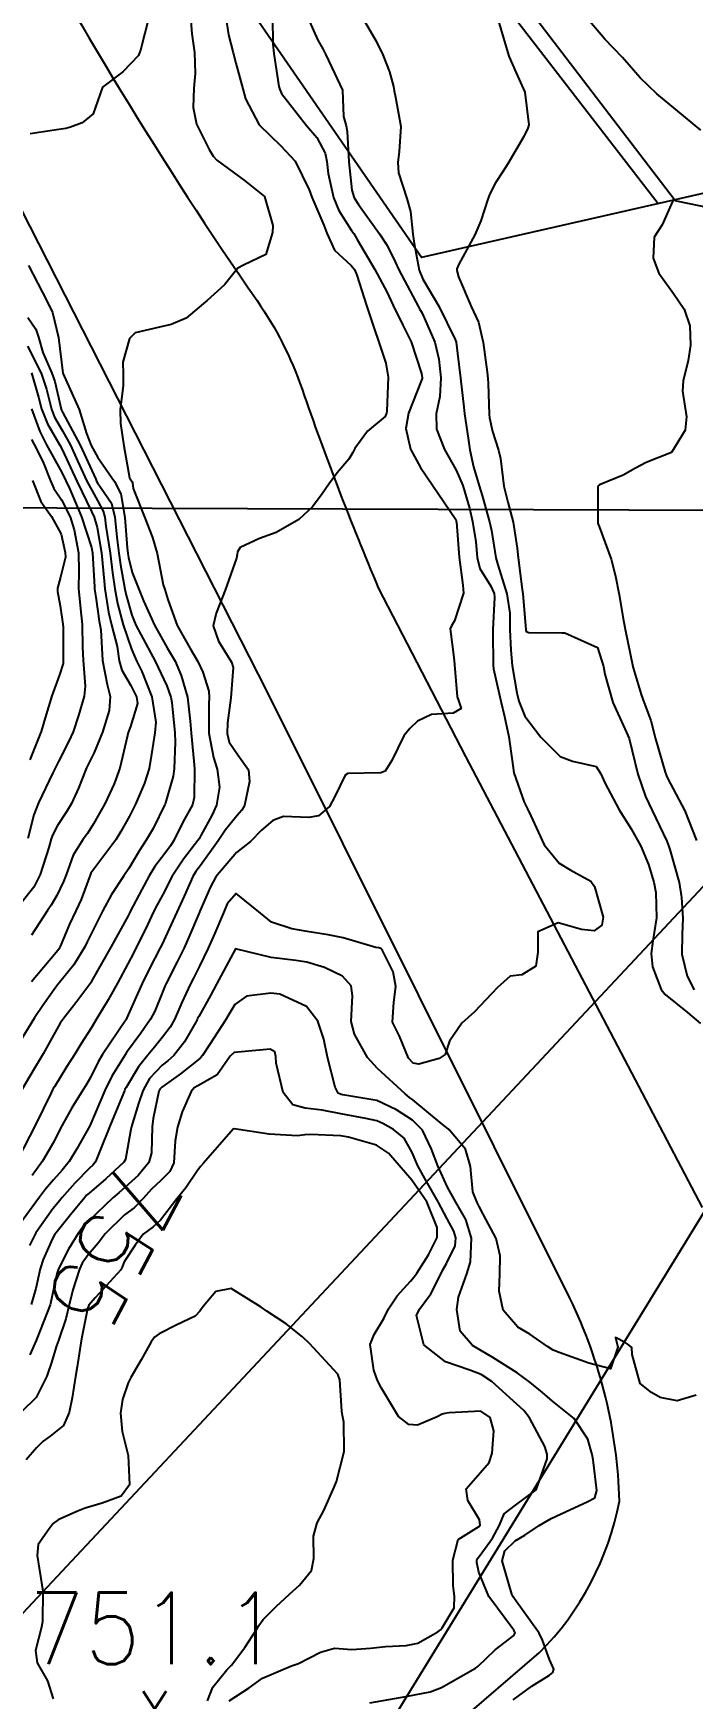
# Model space of a CAD drawing. Header units: metres. Extents: x 307586 to 320046, y 7427249 to 7434250.
# Drawn here: x 318308 to 318344.8, y 7430196.3 to 7430289.3 of the extents above; entities that cross this region are included whole.
import ezdxf
from ezdxf.enums import TextEntityAlignment as Align

# ---------------------------------------------------------------- set-up
doc = ezdxf.new("R2010")
doc.units = ezdxf.units.M
doc.header["$MEASUREMENT"] = 0
doc.linetypes.add('CONTINUO', pattern=[0])
for name, color, linetype in [('Canaleta de Drenagem', 151, 'Continuous'), ('Cotas', 45, 'Continuous'), ('Curvas de Nivel 1m', 11, 'Continuous'), ('Curvas de Nivel 5m', 15, 'Continuous'), ('Divisa', 42, 'FENCELINE2'), ('Pontos Cotados', 45, 'Continuous'), ('TEXTO', 45, 'Continuous'), ('Vias Primárias', 230, 'Continuous')]:
    doc.layers.add(name, color=color, linetype=linetype)
doc.styles.add('Style-STANDARD', font='STANDARD.shx')
doc.linetypes.add('FENCELINE2', pattern='A,0.25,-0.1,[132,ltypeshp.shx,S=0.1,R=0,X=-0.1,Y=0],-0.1,1', length=1.45)

# ---------------------------------------------------------------- blocks, each defined once
blk = doc.blocks.new('ELVTXT_164')
at = {"layer": 'Pontos Cotados', "linetype": 'Continuous', "style": 'Style-STANDARD'}
for s, height, p in [('751.1', 4, (0, 4)), ('x', 3, (0, 0))]:
    blk.add_text(s, height=height, dxfattribs=at).set_placement(p, align=Align.MIDDLE_CENTER)

msp = doc.modelspace()

# ---------------------------------------------------------------- linework, layer by layer
at = {"layer": 'Canaleta de Drenagem'}
for points in [[(318331.65, 7430297.518), (318329.944, 7430296.602), (318342.873, 7430279.811)], [(318343.785, 7430280.018), (318330.797, 7430297.06)]]:
    msp.add_lwpolyline(points, dxfattribs=at)
at = {"layer": 'Curvas de Nivel 1m', "flags": 128}
for points, elevation in [([(318321.368, 7430290.195), (318321.38, 7430288.714), (318321.436, 7430288.195), (318321.725, 7430286.341), (318321.764, 7430286.191), (318321.869, 7430285.957), (318323.268, 7430284.176), (318323.836, 7430283.506), (318324.301, 7430282.636), (318324.392, 7430282.161), (318324.477, 7430281.496), (318324.771, 7430280.155), (318325.062, 7430279.427), (318325.775, 7430278.313), (318325.893, 7430278.139), (318326.092, 7430277.814), (318327.077, 7430276.127), (318327.734, 7430274.883), (318328.089, 7430274.115), (318328.628, 7430273.022), (318329.1, 7430272.099), (318329.677, 7430270.331), (318329.715, 7430270.09), (318329.71, 7430270.052), (318329.671, 7430269.948), (318328.95, 7430268.101), (318328.803, 7430267.261), (318329.06, 7430266.099), (318329.618, 7430265.081), (318330.3, 7430264.083), (318331.584, 7430262.179), (318331.613, 7430262.099), (318331.619, 7430262.069), (318331.627, 7430262.025), (318331.778, 7430260.067), (318331.986, 7430258.512), (318332.013, 7430258.063), (318331.517, 7430256.517), (318331.342, 7430256.244), (318331.273, 7430256.072), (318331.489, 7430254.463), (318331.525, 7430254.069), (318331.672, 7430252.273), (318331.735, 7430252.066), (318331.895, 7430251.625), (318331.452, 7430251.353), (318330.24, 7430251.293), (318329.445, 7430250.916), (318329.026, 7430250.509), (318328.69, 7430250.101), (318328.022, 7430248.714), (318327.647, 7430248.116), (318327.412, 7430248.032), (318325.562, 7430247.988), (318325.41, 7430247.897), (318324.836, 7430246.708), (318324.545, 7430246.148), (318323.922, 7430245.618), (318323.384, 7430245.542), (318321.977, 7430245.588), (318321.381, 7430245.374), (318320.743, 7430244.825), (318320.132, 7430244.202), (318319.715, 7430243.851), (318319.357, 7430243.581), (318318.201, 7430242.227), (318317.9, 7430241.666), (318317.314, 7430240.305), (318317.295, 7430240.259), (318317.286, 7430240.24), (318316.698, 7430238.847), (318316.428, 7430238.249), (318316.054, 7430237.484), (318315.423, 7430236.258), (318315.375, 7430236.155), (318315.267, 7430235.883), (318314.797, 7430234.718), (318314.557, 7430234.267), (318314.013, 7430233.495), (318313.224, 7430232.411), (318313.136, 7430232.281), (318312.408, 7430231.089), (318312.019, 7430230.298), (318311.173, 7430228.31), (318310.444, 7430227.033), (318310.011, 7430226.321), (318309.629, 7430225.842), (318309.137, 7430225.295), (318308.693, 7430224.773), (318308.368, 7430224.341), (318307.105, 7430222.611)], 759), ([(318316.784, 7430290.251), (318316.863, 7430289.291), (318317.007, 7430288.249), (318317.054, 7430287.075), (318316.973, 7430286.249), (318316.93, 7430285.176), (318317.129, 7430284.247), (318317.829, 7430282.827), (318318.05, 7430282.461), (318318.254, 7430282.234), (318319.806, 7430281.109), (318320.92, 7430280.199), (318321.39, 7430278.58), (318321.372, 7430278.194), (318320.991, 7430276.968), (318319.755, 7430276.372), (318319.433, 7430276.215), (318318.681, 7430275.283), (318317.725, 7430274.393), (318317.632, 7430274.333), (318317.515, 7430274.242), (318316.548, 7430273.418), (318315.711, 7430273.059), (318315.064, 7430272.912), (318313.706, 7430272.599), (318313.389, 7430272.285), (318313.013, 7430270.96), (318313.034, 7430270.29), (318313.024, 7430269.647), (318312.867, 7430268.292), (318312.888, 7430267.534), (318313.065, 7430266.289), (318313.387, 7430264.502), (318313.527, 7430264.281), (318313.546, 7430264.225), (318313.599, 7430263.913), (318314.247, 7430262.273), (318314.674, 7430261.161), (318314.924, 7430260.266), (318315.273, 7430258.525), (318315.349, 7430258.262), (318315.527, 7430257.711), (318316.041, 7430256.255), (318316.766, 7430254.975), (318317.197, 7430254.243), (318317.477, 7430253.641), (318317.82, 7430252.588), (318317.835, 7430252.234), (318317.805, 7430251.888), (318317.821, 7430250.234), (318318.068, 7430248.879), (318318.268, 7430248.227), (318318.415, 7430247.237), (318318.245, 7430246.227), (318317.975, 7430245.64), (318317.367, 7430244.531), (318317.265, 7430244.34), (318317.197, 7430244.242), (318316.395, 7430243.207), (318315.773, 7430242.256), (318315.623, 7430241.973), (318315.33, 7430241.401), (318314.927, 7430240.656), (318314.729, 7430240.266), (318314.271, 7430239.303), (318313.763, 7430238.275), (318313.602, 7430237.965), (318313.284, 7430237.361), (318312.711, 7430236.288), (318312.202, 7430235.352), (318311.572, 7430234.305), (318311.238, 7430233.777), (318310.673, 7430232.871), (318310.328, 7430232.319), (318309.898, 7430231.637), (318309.196, 7430230.504), (318309.13, 7430230.395), (318309.095, 7430230.331), (318309.014, 7430230.155), (318308.118, 7430228.346), (318307.154, 7430226.448)], 761), ([(318323.332, 7430290.176), (318323.901, 7430288.933), (318324.179, 7430288.449), (318324.321, 7430288.164), (318324.827, 7430287.101), (318325.274, 7430286.149), (318325.322, 7430284.677), (318325.471, 7430284.146), (318325.535, 7430283.839), (318325.62, 7430282.143), (318325.799, 7430280.565), (318325.915, 7430280.139), (318326.156, 7430279.769), (318327.341, 7430278.124), (318327.766, 7430277.464), (318328.206, 7430276.562), (318328.407, 7430276.11), (318329.193, 7430274.636), (318329.493, 7430274.093), (318329.574, 7430273.945), (318329.719, 7430273.693), (318330.425, 7430272.083), (318330.641, 7430271.128), (318330.749, 7430270.079), (318330.704, 7430269.038), (318330.492, 7430268.082), (318330.517, 7430267.209), (318330.961, 7430266.077), (318331.616, 7430264.929), (318331.987, 7430264.064), (318332.346, 7430262.815), (318332.523, 7430262.056), (318332.701, 7430260.918), (318332.78, 7430260.052), (318332.934, 7430259.437), (318333.537, 7430258.45), (318333.723, 7430258.038), (318333.754, 7430257.815), (318333.652, 7430256.039), (318333.649, 7430255.9), (318333.668, 7430254.038), (318333.689, 7430253.829), (318334.099, 7430252.034), (318334.308, 7430251.174), (318334.55, 7430250.029), (318334.731, 7430248.716), (318334.82, 7430248.026), (318335.397, 7430246.389), (318335.584, 7430246.018), (318335.771, 7430245.632), (318336.522, 7430244.008), (318337.353, 7430242.992), (318337.97, 7430242.611), (318339.123, 7430241.973), (318339.338, 7430241.674), (318339.821, 7430239.965), (318339.746, 7430239.528), (318339.305, 7430239.204), (318338.608, 7430239.282), (318337.309, 7430239.648), (318336.162, 7430239.154), (318336.173, 7430238.011), (318336.065, 7430237.232), (318335.28, 7430236.746), (318334.626, 7430236.68), (318333.908, 7430236.034), (318333.599, 7430235.706), (318333.263, 7430235.359), (318332.625, 7430234.677), (318331.935, 7430234.06), (318331.233, 7430233.04), (318330.99, 7430232.308), (318330.667, 7430232.076), (318329.537, 7430231.768), (318329.219, 7430231.811), (318328.958, 7430232.094), (318328.453, 7430233.32), (318328.053, 7430234.108), (318328.141, 7430235.226), (318328.245, 7430236.105), (318328.091, 7430236.918), (318327.502, 7430238.117), (318327.403, 7430238.227), (318327.294, 7430238.25), (318327.138, 7430238.278), (318325.3, 7430238.82), (318324.468, 7430238.981), (318323.303, 7430239.169), (318322.442, 7430239.311), (318321.308, 7430239.693), (318320.696, 7430240.196), (318319.329, 7430241.298), (318318.832, 7430240.705), (318318.63, 7430240.22), (318318.142, 7430239.068), (318317.775, 7430238.233), (318317.283, 7430237.23), (318316.95, 7430236.57), (318316.786, 7430236.245), (318316.299, 7430235.208), (318315.894, 7430234.253), (318315.662, 7430233.832), (318315.233, 7430233.27), (318314.785, 7430232.707), (318314.415, 7430232.268), (318313.881, 7430231.605), (318313.195, 7430230.451), (318313.134, 7430230.341), (318313.107, 7430230.281), (318313.045, 7430230.135), (318312.293, 7430228.293), (318311.719, 7430226.862), (318311.484, 7430226.305), (318311.336, 7430226.121), (318311.148, 7430225.954), (318310.327, 7430225.126), (318309.635, 7430224.325), (318309.404, 7430224.044), (318309.116, 7430223.68), (318308.153, 7430222.344), (318307.803, 7430221.638)], 758), ([(318314.475, 7430290.282), (318313.991, 7430288.386), (318313.966, 7430288.289), (318313.891, 7430288.09), (318313.007, 7430287.173), (318311.873, 7430286.31), (318311.35, 7430284.815), (318310.738, 7430284.321), (318310.087, 7430284.081), (318309.84, 7430284.005), (318309.447, 7430283.944), (318307.836, 7430283.7)], 762), ([(318326.43, 7430290.135), (318327.153, 7430288.875), (318327.511, 7430288.124), (318327.883, 7430287.163), (318328.107, 7430286.348), (318328.145, 7430286.116), (318328.234, 7430285.748), (318328.531, 7430284.11), (318328.431, 7430282.713), (318328.353, 7430282.112), (318328.398, 7430281.528), (318328.854, 7430280.104), (318329.058, 7430279.373), (318329.195, 7430278.099), (318329.261, 7430277.591), (318329.541, 7430276.093), (318329.746, 7430275.598), (318330.645, 7430274.081), (318331.554, 7430272.222), (318331.603, 7430272.071), (318331.693, 7430271.434), (318331.862, 7430270.067), (318332.034, 7430268.442), (318332.079, 7430268.064), (318332.286, 7430266.707), (318332.382, 7430266.059), (318332.57, 7430265.105), (318332.895, 7430264.051), (318333.065, 7430263.515), (318333.472, 7430262.042), (318333.576, 7430261.566), (318333.83, 7430260.037), (318333.941, 7430259.644), (318334.446, 7430258.031), (318334.6, 7430256.952), (318334.609, 7430256.029), (318334.653, 7430254.871), (318334.729, 7430254.028), (318334.993, 7430252.499), (318335.111, 7430252.024), (318335.451, 7430251.199), (318336.337, 7430250.011), (318337.422, 7430248.948), (318338.106, 7430248.676), (318339.417, 7430248.373), (318339.681, 7430247.967), (318339.897, 7430247.476), (318340.708, 7430245.957), (318341.377, 7430244.897), (318341.905, 7430243.942), (318342.334, 7430242.917), (318342.641, 7430241.931), (318342.747, 7430241.339), (318342.78, 7430239.928), (318342.59, 7430238.645), (318342.494, 7430237.932), (318342.559, 7430237.204), (318343.053, 7430235.923), (318343.269, 7430235.649), (318344.521, 7430234.64), (318345.245, 7430234.03)], 757), ([(318333.963, 7430290.049), (318334.392, 7430288.537), (318334.554, 7430288.04), (318334.956, 7430287.106), (318335.45, 7430286.026), (318335.659, 7430284.209), (318335.612, 7430284.023), (318335.378, 7430283.567), (318334.5, 7430282.04), (318334.234, 7430281.626), (318333.807, 7430280.965), (318333.494, 7430280.356), (318333.38, 7430280.054), (318332.985, 7430278.854), (318332.65, 7430278.061), (318331.757, 7430276.429), (318331.649, 7430276.176), (318331.655, 7430276.071), (318331.748, 7430275.718), (318332.452, 7430274.059), (318332.851, 7430273.19), (318333.112, 7430272.049), (318333.332, 7430270.391), (318333.384, 7430270.044), (318333.402, 7430269.776), (318333.445, 7430268.043), (318333.465, 7430267.857), (318333.643, 7430267.092), (318333.978, 7430266.037), (318334.082, 7430265.58), (318334.273, 7430264.033), (318334.488, 7430263.137), (318334.795, 7430262.028), (318335.023, 7430260.564), (318335.07, 7430260.025), (318335.301, 7430258.256), (318335.327, 7430258.022), (318335.494, 7430256.04), (318335.495, 7430256.02), (318335.511, 7430255.924), (318335.663, 7430255.866), (318337.511, 7430255.844), (318337.669, 7430255.84), (318339.499, 7430255.028), (318339.832, 7430253.967), (318339.91, 7430253.534), (318340.357, 7430251.961), (318341.121, 7430250.278), (318341.265, 7430249.952), (318341.432, 7430249.25), (318341.74, 7430247.945), (318342.178, 7430246.715), (318342.543, 7430245.933), (318343.367, 7430244.211), (318343.482, 7430243.919), (318343.537, 7430243.743), (318344.051, 7430241.913), (318344.182, 7430241.064), (318344.258, 7430239.911), (318344.225, 7430238.995), (318344.207, 7430237.911), (318344.506, 7430236.682), (318344.89, 7430235.904)], 756), ([(318345.267, 7430283.909), (318343.86, 7430285.073), (318342.803, 7430285.941), (318341.882, 7430286.839), (318340.883, 7430287.96), (318339.908, 7430288.998), (318339.067, 7430289.983)], 756), ([(318307.753, 7430276.36), (318308.793, 7430274.344), (318309.099, 7430273.722), (318309.432, 7430272.334), (318309.661, 7430270.343), (318310.581, 7430268.321), (318310.987, 7430266.969), (318311.254, 7430266.314), (318311.623, 7430265.631), (318312.549, 7430264.296), (318312.902, 7430263.597), (318313.127, 7430262.287), (318313.257, 7430260.585), (318313.291, 7430260.284), (318313.326, 7430260.059), (318313.542, 7430259.208), (318313.906, 7430258.276), (318314.169, 7430257.631), (318314.784, 7430256.267), (318315.494, 7430255.013), (318315.926, 7430254.256), (318316.273, 7430253.454), (318316.619, 7430252.248), (318316.768, 7430250.922), (318316.82, 7430250.246), (318316.981, 7430248.681), (318317.007, 7430248.244), (318316.999, 7430246.642), (318316.895, 7430246.245), (318316.363, 7430245.265), (318315.859, 7430244.255), (318315.672, 7430243.945), (318315.356, 7430243.524), (318314.808, 7430242.806), (318314.48, 7430242.269), (318314.082, 7430241.522), (318313.431, 7430240.279), (318313.393, 7430240.199), (318313.311, 7430240.044), (318312.341, 7430238.294), (318311.274, 7430236.392), (318311.244, 7430236.339), (318311.221, 7430236.311), (318310.392, 7430235.182), (318309.718, 7430234.325), (318309.523, 7430234.044), (318309.235, 7430233.541), (318308.562, 7430232.34), (318308.06, 7430231.497), (318307.401, 7430230.357)], 762), ([(318307.714, 7430273.449), (318308.155, 7430272.801), (318308.303, 7430272.351), (318308.543, 7430271.494), (318309.057, 7430270.339), (318309.215, 7430269.883), (318309.575, 7430268.331), (318309.595, 7430268.273), (318309.651, 7430268.173), (318310.633, 7430266.32), (318311.499, 7430264.416), (318311.548, 7430264.311), (318311.602, 7430264.223), (318312.375, 7430263.082), (318312.568, 7430262.295), (318312.68, 7430261.179), (318312.795, 7430260.291), (318312.891, 7430259.635), (318313.129, 7430258.286), (318313.201, 7430257.956), (318313.518, 7430256.824), (318313.741, 7430256.278), (318314.019, 7430255.761), (318314.817, 7430254.267), (318315.469, 7430252.883), (318315.696, 7430252.258), (318315.752, 7430251.964), (318315.916, 7430250.255), (318315.942, 7430249.741), (318315.885, 7430248.255), (318315.827, 7430247.838), (318315.394, 7430246.348), (318315.37, 7430246.283), (318315.362, 7430246.26), (318314.715, 7430244.925), (318314.323, 7430244.27), (318313.938, 7430243.694), (318313.347, 7430242.69), (318313.078, 7430242.284), (318312.378, 7430241.244), (318311.877, 7430240.302), (318311.301, 7430239.142), (318311.022, 7430238.586), (318310.89, 7430238.314), (318310.286, 7430237.317), (318309.478, 7430236.328), (318309.383, 7430236.217), (318309.269, 7430236.063), (318308.551, 7430235.043), (318308.095, 7430234.347), (318307.229, 7430232.95)], 763), ([(318307.695, 7430271.844), (318308.458, 7430270.348), (318308.764, 7430269.444), (318309.032, 7430268.339), (318309.203, 7430267.892), (318309.641, 7430267.13), (318310.087, 7430266.325), (318310.484, 7430265.457), (318311, 7430264.316), (318311.592, 7430263.226), (318311.925, 7430262.644), (318312.01, 7430262.304), (318312.072, 7430261.806), (318312.301, 7430260.299), (318312.438, 7430259.193), (318312.562, 7430258.295), (318312.717, 7430257.484), (318313.025, 7430256.287), (318313.493, 7430254.933), (318313.777, 7430254.277), (318314.073, 7430253.678), (318314.628, 7430252.268), (318314.849, 7430250.859), (318314.801, 7430250.266), (318314.621, 7430249.068), (318314.481, 7430248.269), (318314.222, 7430247.455), (318313.719, 7430246.277), (318313.612, 7430246.055), (318313.383, 7430245.617), (318312.911, 7430244.746), (318312.622, 7430244.291), (318311.346, 7430242.581), (318311.237, 7430242.418), (318311.189, 7430242.312), (318310.685, 7430240.954), (318310.391, 7430240.319), (318310.041, 7430239.587), (318309.517, 7430238.328), (318309.436, 7430238.184), (318309.29, 7430238), (318307.914, 7430236.35)], 764), ([(318307.926, 7430268.356), (318308.38, 7430267.089), (318308.76, 7430266.343), (318309.61, 7430264.789), (318309.838, 7430264.328), (318310.05, 7430263.874), (318310.703, 7430262.319), (318311.26, 7430260.61), (318311.318, 7430260.312), (318311.431, 7430258.414), (318311.44, 7430258.311), (318311.527, 7430257.709), (318311.698, 7430256.49), (318311.737, 7430256.307), (318311.795, 7430256.019), (318311.877, 7430254.304), (318312.134, 7430252.964), (318312.307, 7430252.297), (318312.246, 7430251.503), (318311.883, 7430250.303), (318311.421, 7430249.158), (318311.133, 7430248.596), (318310.996, 7430248.314), (318310.549, 7430247.171), (318310.152, 7430246.322), (318309.868, 7430245.843), (318309.374, 7430245.093), (318309.108, 7430244.592), (318309.017, 7430244.335), (318308.884, 7430243.863), (318308.4, 7430242.344), (318308.04, 7430241.642), (318307.319, 7430240.739)], 766), ([(318307.922, 7430266.642), (318308.061, 7430266.354), (318308.55, 7430265.415), (318308.974, 7430264.339), (318309.171, 7430263.909), (318309.592, 7430263.272), (318310.07, 7430262.325), (318310.298, 7430261.597), (318310.536, 7430260.32), (318310.568, 7430259.294), (318310.537, 7430258.32), (318310.647, 7430257.193), (318310.75, 7430256.318), (318310.769, 7430255.042), (318310.806, 7430254.317), (318310.915, 7430252.869), (318310.857, 7430252.316), (318310.539, 7430251.227), (318310.248, 7430250.322), (318309.99, 7430249.762), (318309.416, 7430248.663), (318309.249, 7430248.332), (318309.108, 7430248.032), (318308.302, 7430246.346), (318308.056, 7430245.677), (318307.719, 7430244.355)], 767), ([(318307.98, 7430264.354), (318308.431, 7430263.187), (318309.026, 7430262.338), (318309.568, 7430261.354), (318309.801, 7430260.328), (318309.807, 7430260.071), (318309.539, 7430258.95), (318309.367, 7430258.332), (318309.36, 7430258.161), (318309.523, 7430257.345), (318309.666, 7430256.328), (318309.68, 7430256.159), (318309.693, 7430254.328), (318309.679, 7430254.13), (318309.475, 7430253.507), (318309.049, 7430252.336), (318308.689, 7430251.097), (318308.453, 7430250.345), (318307.823, 7430248.76)], 768), ([(318344.997, 7430213.275), (318343.938, 7430212.966), (318342.995, 7430213.153), (318342.501, 7430213.43), (318341.87, 7430213.937), (318341.424, 7430215.547), (318341.407, 7430215.944), (318341.206, 7430216.118), (318341.036, 7430216.217), (318340.501, 7430216.493), (318340.625, 7430215.954), (318340.219, 7430214.754), (318339.019, 7430215.072), (318337.352, 7430215.663), (318337.03, 7430215.789), (318336.711, 7430215.995), (318335.715, 7430216.685), (318335.044, 7430217.081), (318334.229, 7430218.028), (318334.014, 7430219.08), (318334.039, 7430220.03), (318334.063, 7430221.056), (318333.843, 7430222.033), (318333.116, 7430223.393), (318332.897, 7430223.82), (318332.787, 7430224.045), (318332.545, 7430224.636), (318332.412, 7430226.051), (318332.123, 7430227.016), (318331.23, 7430228.069), (318331.207, 7430228.103), (318331.174, 7430228.153), (318330.83, 7430228.42), (318329.19, 7430229.77), (318329.007, 7430229.909), (318328.76, 7430230.096), (318327.214, 7430231.512), (318326.66, 7430232.126), (318325.936, 7430233.433), (318325.761, 7430234.135), (318325.821, 7430235.578), (318325.75, 7430236.135), (318325.278, 7430236.683), (318324.272, 7430237.161), (318323.286, 7430237.452), (318322.666, 7430237.548), (318321.288, 7430237.716), (318319.293, 7430238.21), (318318.235, 7430236.226), (318317.899, 7430235.595), (318317.246, 7430234.422), (318317.18, 7430234.304), (318317.155, 7430234.241), (318316.462, 7430233.016), (318315.865, 7430232.254), (318315.527, 7430231.948), (318315.214, 7430231.699), (318314.502, 7430230.968), (318314.126, 7430230.271), (318313.896, 7430229.563), (318313.497, 7430228.277), (318313.433, 7430228.014), (318313.154, 7430226.436), (318313.063, 7430226.281), (318312.069, 7430225.366), (318311.127, 7430224.564), (318310.996, 7430224.44), (318310.886, 7430224.312), (318310.088, 7430223.345), (318309.272, 7430222.328), (318309.205, 7430222.225), (318309.098, 7430222.021), (318308.562, 7430220.856), (318308.405, 7430220.337), (318308.157, 7430219.244), (318307.898, 7430218.342)], 757), ([(318334.795, 7430196.275), (318335.833, 7430197.034), (318336.81, 7430197.654), (318337.008, 7430197.791), (318337.064, 7430197.987), (318336.818, 7430198.517), (318336.431, 7430199.599), (318336.25, 7430199.999), (318334.861, 7430201.912), (318334.786, 7430202.021), (318334.715, 7430202.171), (318334.171, 7430204.027), (318334.326, 7430204.591), (318334.9, 7430205.153), (318335.444, 7430205.472), (318336.236, 7430206), (318336.917, 7430206.398), (318337.996, 7430206.905), (318338.927, 7430207.331), (318339.339, 7430207.556), (318339.462, 7430207.965), (318339.249, 7430209.667), (318339.197, 7430209.968), (318338.966, 7430210.827), (318338.201, 7430211.978), (318336.992, 7430212.938), (318336.421, 7430213.423), (318335.729, 7430214.009), (318335.01, 7430214.52), (318333.665, 7430215.392), (318333.029, 7430215.762), (318332.526, 7430216.048), (318331.833, 7430216.851), (318331.641, 7430218.061), (318331.75, 7430218.75), (318332.207, 7430220.053), (318332.414, 7430220.719), (318332.465, 7430222.05), (318332.147, 7430223.089), (318331.588, 7430224.063), (318331.135, 7430224.885), (318330.593, 7430226.076), (318330.235, 7430227.007), (318329.73, 7430228.084), (318329.178, 7430228.629), (318328.29, 7430229.21), (318327.189, 7430229.731), (318325.28, 7430230.051), (318325.192, 7430230.067), (318325.025, 7430230.142), (318324.866, 7430230.475), (318324.428, 7430232.148), (318324.229, 7430233.154), (318323.892, 7430234.154), (318323.255, 7430234.99), (318321.773, 7430235.675), (318321.266, 7430235.732), (318319.917, 7430235.549), (318319.256, 7430235.087), (318318.926, 7430234.536), (318318.75, 7430234.217), (318317.844, 7430232.846), (318317.453, 7430232.237), (318317.351, 7430232.108), (318317.219, 7430231.996), (318316.237, 7430231.22), (318315.196, 7430230.478), (318315.083, 7430230.373), (318315.031, 7430230.262), (318314.713, 7430228.729), (318314.65, 7430228.265), (318314.613, 7430226.81), (318314.457, 7430226.267), (318313.866, 7430225.549), (318313.132, 7430224.879), (318312.811, 7430224.601), (318312.455, 7430224.29), (318311.11, 7430223.022), (318310.77, 7430222.649), (318310.525, 7430222.316), (318309.988, 7430221.423), (318309.427, 7430220.326), (318309.337, 7430220.061), (318309.057, 7430218.743), (318308.984, 7430218.401), (318308.968, 7430218.331), (318308.428, 7430216.947), (318308.174, 7430216.339), (318307.83, 7430215.532)], 756), ([(318318.941, 7430196.209), (318320.064, 7430196.933), (318320.806, 7430197.476), (318322.42, 7430198.166), (318322.814, 7430198.292), (318324.047, 7430198.922), (318324.823, 7430199.153), (318325.785, 7430199.088), (318326.823, 7430199.152), (318327.671, 7430199.255), (318328.825, 7430199.295), (318329.468, 7430199.442), (318330.588, 7430200.072), (318330.728, 7430200.178), (318330.836, 7430200.282), (318331.505, 7430201.408), (318331.509, 7430202.06), (318331.445, 7430202.637), (318331.418, 7430204.062), (318331.73, 7430205.228), (318332.912, 7430205.972), (318332.948, 7430206.004), (318332.957, 7430206.04), (318332.916, 7430206.323), (318332.266, 7430207.39), (318332.177, 7430208.051), (318332.942, 7430208.937), (318333.46, 7430209.523), (318333.614, 7430210.033), (318333.716, 7430211.288), (318333.508, 7430212.035), (318332.986, 7430212.387), (318331.221, 7430212.302), (318330.985, 7430212.264), (318330.837, 7430212.219), (318330.544, 7430212.074), (318329.456, 7430211.605), (318328.976, 7430211.649), (318328.396, 7430212.096), (318327.442, 7430213.662), (318327.224, 7430214.108), (318327.011, 7430214.679), (318326.822, 7430216.113), (318327.039, 7430216.673), (318327.583, 7430217.569), (318327.833, 7430218.102), (318328.327, 7430218.831), (318329.069, 7430219.651), (318329.272, 7430219.887), (318329.408, 7430220.087), (318330.059, 7430221.11), (318330.546, 7430222.076), (318330.547, 7430222.637), (318329.972, 7430224.082), (318329.141, 7430225.289), (318328.426, 7430226.101), (318327.833, 7430226.783), (318327.164, 7430227.243), (318325.613, 7430227.691), (318325.169, 7430227.765), (318323.486, 7430227.841), (318323.169, 7430227.811), (318322.768, 7430227.765), (318321.17, 7430227.855), (318319.231, 7430228.151), (318319.172, 7430228.134), (318317.519, 7430226.235), (318317.344, 7430226.043), (318317.146, 7430225.765), (318316.527, 7430224.851), (318316.025, 7430224.251), (318315.111, 7430223.057), (318314.701, 7430222.67), (318314.14, 7430222.27), (318313.704, 7430221.664), (318313.08, 7430220.723), (318312.962, 7430220.395), (318312.901, 7430220.283), (318311.469, 7430218.716), (318311.115, 7430218.309), (318311.051, 7430218.101), (318310.742, 7430216.607), (318310.687, 7430216.313), (318310.462, 7430214.864), (318310.38, 7430214.316), (318310.184, 7430213.125), (318310.011, 7430212.32), (318309.7, 7430211.595), (318308.963, 7430210.984), (318308.578, 7430210.714), (318308.194, 7430210.338), (318307.617, 7430209.673)], 754), ([(318317.73, 7430196.221), (318318.041, 7430196.977), (318318.81, 7430197.935), (318318.954, 7430198.066), (318319.081, 7430198.207), (318319.824, 7430199.199), (318320.476, 7430200.194), (318320.604, 7430200.425), (318320.842, 7430200.763), (318321.56, 7430201.471), (318322.319, 7430202.168), (318322.868, 7430202.671), (318323.534, 7430203.496), (318323.662, 7430204.152), (318323.648, 7430205.406), (318323.847, 7430206.151), (318324.222, 7430206.845), (318324.812, 7430208.141), (318324.936, 7430208.466), (318325.355, 7430210.134), (318325.346, 7430211.766), (318325.272, 7430212.136), (318325.238, 7430212.389), (318325.123, 7430214.138), (318325.008, 7430214.449), (318323.435, 7430216.156), (318323.037, 7430216.532), (318322.124, 7430217.254), (318321.051, 7430217.962), (318320.731, 7430218.193), (318319.063, 7430219.241), (318318.204, 7430219.076), (318317.495, 7430218.226), (318317.316, 7430217.962), (318317.048, 7430217.698), (318315.987, 7430217.191), (318315.037, 7430216.701), (318314.787, 7430216.511), (318314.595, 7430216.264), (318314.043, 7430215.244), (318313.464, 7430214.275), (318313.308, 7430213.968), (318312.99, 7430213.037), (318312.879, 7430212.282), (318312.968, 7430211.255), (318313.21, 7430210.277), (318313.312, 7430209.913), (318313.389, 7430208.275), (318312.927, 7430207.647), (318311.869, 7430207.242), (318310.92, 7430206.975), (318310.453, 7430206.78), (318309.415, 7430206.325), (318309.128, 7430206.109), (318308.905, 7430205.808), (318308.294, 7430204.934), (318308.231, 7430204.337), (318308.503, 7430202.697), (318308.543, 7430202.333), (318308.532, 7430200.639), (318308.478, 7430200.334), (318308.135, 7430199.022), (318308.234, 7430198.336), (318308.803, 7430197.33), (318309.131, 7430196.327)], 753)]:
    msp.add_lwpolyline(points, dxfattribs=dict(at, elevation=elevation))
at = {"layer": 'Curvas de Nivel 5m', "flags": 128}
for points, elevation in [([(318318.765, 7430290.227), (318318.913, 7430289.235), (318319.17, 7430288.221), (318319.313, 7430287.644), (318319.714, 7430286.212), (318319.865, 7430285.668), (318320.627, 7430284.202), (318321.831, 7430283.041), (318322.623, 7430282.182), (318323.401, 7430280.571), (318323.563, 7430280.172), (318323.788, 7430279.646), (318324.225, 7430278.611), (318324.392, 7430278.161), (318324.832, 7430277.218), (318325.755, 7430276.353), (318325.93, 7430276.138), (318326.071, 7430275.814), (318326.601, 7430274.131), (318327.063, 7430272.773), (318327.278, 7430272.124), (318327.685, 7430270.909), (318327.82, 7430270.118), (318327.751, 7430268.216), (318327.732, 7430268.119), (318327.651, 7430267.918), (318326.658, 7430267.114), (318325.949, 7430266.137), (318325.852, 7430265.916), (318325.624, 7430265.547), (318324.979, 7430264.779), (318324.51, 7430264.151), (318324.141, 7430263.611), (318323.59, 7430262.873), (318322.832, 7430262.171), (318321.572, 7430261.455), (318320.646, 7430261.12), (318319.559, 7430260.612), (318319.404, 7430260.363), (318319.391, 7430260.212), (318319.362, 7430260.023), (318318.723, 7430258.222), (318318.225, 7430256.935), (318318.053, 7430256.232), (318318.351, 7430255.376), (318319.082, 7430254.216), (318319.166, 7430253.901), (318319.032, 7430252.216), (318318.846, 7430250.814), (318318.828, 7430250.219), (318318.948, 7430249.737), (318319.421, 7430249.036), (318320.032, 7430248.204), (318320.073, 7430247.536), (318319.806, 7430246.206), (318319.659, 7430245.937), (318319.385, 7430245.652), (318318.75, 7430244.842), (318318.342, 7430244.225), (318317.349, 7430242.863), (318317.078, 7430242.51), (318316.924, 7430242.244), (318316.438, 7430241.137), (318316.025, 7430240.253), (318315.795, 7430239.768), (318315.297, 7430238.666), (318315.166, 7430238.389), (318315.106, 7430238.262), (318314.487, 7430237.062), (318314.096, 7430236.272), (318313.841, 7430235.697), (318313.244, 7430234.346), (318313.223, 7430234.3), (318313.21, 7430234.28), (318313.161, 7430234.2), (318311.872, 7430232.3), (318311.634, 7430231.887), (318311.204, 7430231.022), (318310.944, 7430230.565), (318310.782, 7430230.314), (318310.172, 7430229.331), (318309.602, 7430228.326), (318309.456, 7430228.041), (318309.164, 7430227.433), (318308.534, 7430226.339), (318307.949, 7430225.54)], 760), ([(318345.798, 7430279.549), (318343.997, 7430279.927), (318343.844, 7430279.97), (318343.803, 7430279.987), (318343.713, 7430280.021), (318343.685, 7430279.931), (318343.103, 7430278.617), (318342.665, 7430277.941), (318342.594, 7430276.774), (318342.912, 7430275.933), (318343.736, 7430274.793), (318344.336, 7430273.914), (318344.645, 7430272.979), (318344.676, 7430271.91), (318344.563, 7430271.042), (318344.27, 7430269.914), (318344.241, 7430269.347), (318344.457, 7430267.912), (318344.396, 7430267.162), (318343.633, 7430265.92), (318342.215, 7430265.351), (318341.619, 7430265.043), (318340.924, 7430264.646), (318339.605, 7430264.114), (318339.531, 7430264.044), (318339.517, 7430263.971), (318339.521, 7430263.89), (318339.521, 7430261.971), (318339.532, 7430261.92), (318339.581, 7430261.783), (318340.265, 7430259.963), (318340.509, 7430259), (318340.701, 7430257.958), (318340.943, 7430256.531), (318341.064, 7430255.954), (318341.461, 7430253.973), (318341.467, 7430253.95), (318341.482, 7430253.883), (318341.928, 7430252.403), (318342.096, 7430251.941), (318342.469, 7430250.95), (318342.738, 7430249.931), (318343.276, 7430248.061), (318343.319, 7430247.921), (318343.344, 7430247.853), (318343.411, 7430247.731), (318344.368, 7430245.91), (318345.019, 7430244.253)], 755), ([(318307.922, 7430270.356), (318308.315, 7430269.005), (318308.484, 7430268.348), (318308.808, 7430267.506), (318309.498, 7430266.332), (318309.629, 7430266.09), (318310.44, 7430264.322), (318311.271, 7430262.628), (318311.41, 7430262.312), (318311.574, 7430261.729), (318311.82, 7430260.306), (318311.969, 7430258.735), (318312.014, 7430258.303), (318312.218, 7430256.997), (318312.383, 7430256.297), (318312.705, 7430255.082), (318312.815, 7430254.29), (318312.954, 7430253.764), (318313.469, 7430252.913), (318313.785, 7430252.277), (318313.826, 7430251.908), (318313.438, 7430250.622), (318313.348, 7430250.368), (318313.317, 7430250.282), (318313.266, 7430250.118), (318312.839, 7430248.289), (318312.533, 7430247.422), (318312.005, 7430246.301), (318311.792, 7430245.899), (318311.376, 7430245.178), (318311.042, 7430244.639), (318310.81, 7430244.316), (318310.252, 7430243.423), (318309.845, 7430242.325), (318309.712, 7430241.952), (318309.326, 7430241.181), (318309.015, 7430240.637), (318308.817, 7430240.337), (318307.914, 7430238.965)], 765), ([(318326.793, 7430196.11), (318328.49, 7430196.399), (318328.797, 7430196.454), (318330.157, 7430196.719), (318330.802, 7430196.951), (318332.694, 7430198.042), (318332.814, 7430198.139), (318333.787, 7430199.067), (318334.831, 7430199.852), (318334.897, 7430200.019), (318334.835, 7430200.162), (318333.434, 7430202.034), (318332.876, 7430203.392), (318332.77, 7430203.93), (318332.764, 7430204.042), (318332.787, 7430204.139), (318332.886, 7430204.265), (318333.645, 7430205.289), (318334.028, 7430206.029), (318334.296, 7430206.65), (318334.924, 7430207.147), (318336.069, 7430208.003), (318336.688, 7430209.732), (318336.682, 7430209.994), (318336.55, 7430210.406), (318335.705, 7430212.009), (318335.388, 7430212.415), (318334.991, 7430212.783), (318333.598, 7430214.034), (318333.009, 7430214.438), (318332.378, 7430214.684), (318331.019, 7430215.14), (318329.809, 7430216.082), (318329.407, 7430217.729), (318329.574, 7430218.085), (318330.195, 7430218.945), (318330.777, 7430220.073), (318330.875, 7430220.273), (318331.081, 7430220.636), (318331.55, 7430221.61), (318331.597, 7430222.063), (318331.477, 7430222.434), (318331.113, 7430223.124), (318330.613, 7430224.075), (318329.855, 7430225.37), (318329.467, 7430226.087), (318329.16, 7430226.832), (318328.703, 7430227.632), (318328.124, 7430228.106), (318327.516, 7430228.455), (318327.178, 7430228.602), (318326.574, 7430228.731), (318325.181, 7430228.984), (318324.136, 7430229.198), (318323.184, 7430229.308), (318322.506, 7430229.49), (318321.956, 7430230.179), (318321.576, 7430231.826), (318321.555, 7430232.185), (318321.494, 7430232.454), (318321.227, 7430232.594), (318320.85, 7430232.57), (318319.225, 7430232.422), (318319.007, 7430232.213), (318318.271, 7430231.16), (318317.198, 7430230.547), (318317.002, 7430230.436), (318316.818, 7430230.244), (318316.327, 7430229.103), (318316.056, 7430228.251), (318315.938, 7430227.479), (318315.852, 7430226.253), (318315.641, 7430225.76), (318315.138, 7430225.258), (318314.62, 7430224.775), (318314.154, 7430224.27), (318313.647, 7430223.745), (318313.114, 7430223.344), (318312.027, 7430222.296), (318311.638, 7430221.759), (318311.085, 7430221.108), (318310.748, 7430220.644), (318310.595, 7430220.315), (318310.217, 7430219.162), (318310.023, 7430218.32), (318309.826, 7430217.541), (318309.416, 7430216.326), (318309.321, 7430216.035), (318309.014, 7430215.041), (318308.836, 7430214.501), (318308.773, 7430214.332), (318308.176, 7430213.154), (318307.366, 7430212.346)], 755)]:
    msp.add_lwpolyline(points, dxfattribs=dict(at, elevation=elevation))
at = {"layer": 'Divisa'}
msp.add_lwpolyline([(318346.033, 7430280.53), (318329.671, 7430276.808), (318306.34, 7430310.639), (318304.653, 7430315.501), (318299.639, 7430326.467), (318294.785, 7430335.181), (318289.854, 7430344.195), (318279.803, 7430363.312), (318272.121, 7430376.674), (318267.074, 7430386.138), (318255.524, 7430411.905), (318244.211, 7430436.057)], dxfattribs=at)
at = {"layer": 'TEXTO', "linetype": 'CONTINUO', "flags": 128}
for points in [[(318357.194, 7430262.636), (318075.305, 7430263.619)], [(318361.502, 7430258.898), (318223.293, 7430111.201)], [(318365.141, 7430255.64), (318238.709, 7430049.497)]]:
    msp.add_lwpolyline(points, dxfattribs=at)
at = {"layer": 'Vias Primárias', "elevation": 758.327}
msp.add_lwpolyline([(318154.574, 7430452.885), (318190.109, 7430428.439), (318232.814, 7430399.623, -0.031669), (318254.655, 7430382.781, -0.030638), (318264.415, 7430373.096, -0.037661), (318269.651, 7430366.249, -0.023011), (318276.204, 7430355.102), (318299.017, 7430311.52), (318306.069, 7430298.158, 0.03014), (318320.501, 7430274.4, -0.068407), (318323.011, 7430269.453, 0.016644), (318327.268, 7430258.353), (318332.126, 7430248.931), (318345.327, 7430223.76)], format="xyb", dxfattribs=at)
msp.add_lwpolyline([(318154.574, 7430452.885), (318190.109, 7430428.439), (318232.814, 7430399.623, -0.031669), (318254.655, 7430382.781, -0.030638), (318264.415, 7430373.096, -0.037661), (318269.651, 7430366.249, -0.023011), (318276.204, 7430355.102), (318299.017, 7430311.52), (318306.069, 7430298.158, 0.03014), (318320.501, 7430274.4, -0.068407), (318323.011, 7430269.453, 0.016644), (318327.268, 7430258.353), (318332.126, 7430248.931), (318345.327, 7430223.76)], format="xyb", dxfattribs=at)
at = {"layer": 'Vias Primárias'}
msp.add_lwpolyline([(318331.58, 7430194.882), (318336.251, 7430198.891, 0.149556), (318340.719, 7430207.364, 0.106539), (318337.959, 7430218.698), (318321.072, 7430252.565), (318305.378, 7430283.355), (318281.593, 7430327.931), (318271.679, 7430346.385, 0.010407), (318263.382, 7430361.086, 0.054659), (318256.689, 7430370.004, 0.028285), (318246.567, 7430379.648, 0.024645), (318235.691, 7430388.009, 0.005951), (318219.57, 7430398.901), (318162.937, 7430436.212)], format="xyb", dxfattribs=at)
msp.add_lwpolyline([(318331.58, 7430194.882), (318336.251, 7430198.891, 0.149556), (318340.719, 7430207.364, 0.106539), (318337.959, 7430218.698), (318321.072, 7430252.565), (318305.378, 7430283.355), (318281.593, 7430327.931), (318271.679, 7430346.385, 0.010407), (318263.382, 7430361.086, 0.054659), (318256.689, 7430370.004, 0.028285), (318246.567, 7430379.648, 0.024645), (318235.691, 7430388.009, 0.005951), (318219.57, 7430398.901), (318162.937, 7430436.212)], format="xyb", dxfattribs=at)

# ---------------------------------------------------------------- block references
at = {"layer": 'Pontos Cotados', "linetype": 'Continuous'}
msp.add_blockref('ELVTXT_164', (318314.793, 7430196.26, 751.09), dxfattribs=at)

# ---------------------------------------------------------------- texts
at = {"layer": 'Cotas', "style": 'Style-STANDARD'}
msp.add_text('755', height=4, rotation=242.24762, dxfattribs=at).set_placement((318312.53, 7430221.633, 755), align=Align.MIDDLE_CENTER)

doc.saveas('drawing.dxf')
